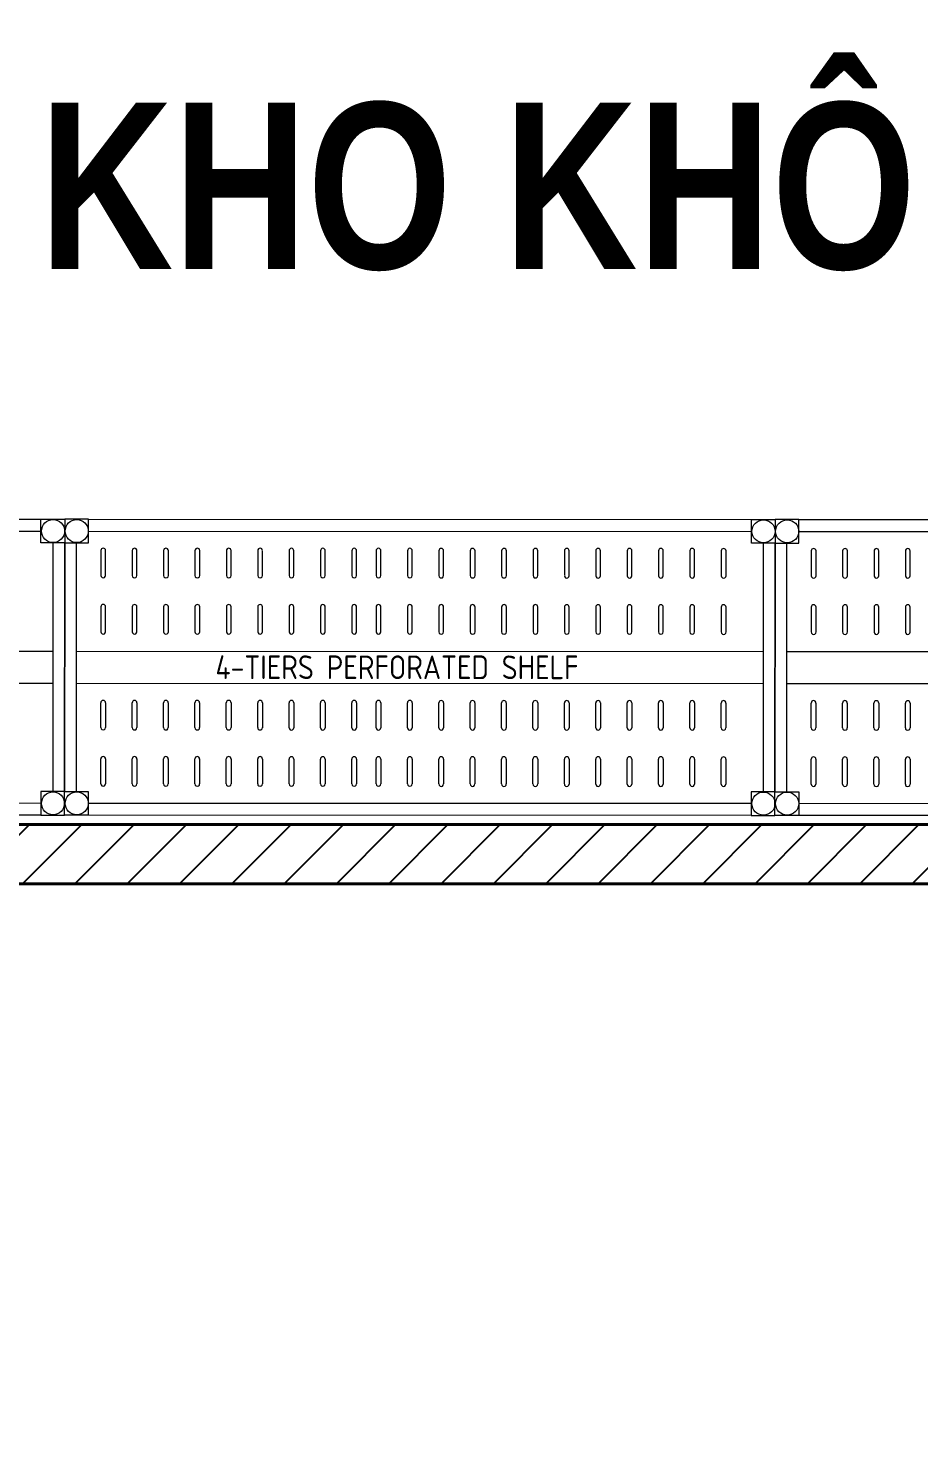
# Model space of a CAD drawing. Header units: millimetres. Extents: x 886808 to 1650903, y -1008069 to 230892.
# Drawn here: x 936336 to 937841, y -353340 to -350954 of the extents above; entities that cross this region are included whole.
import ezdxf

# ---------------------------------------------------------------- set-up
doc = ezdxf.new("R2010")
doc.units = ezdxf.units.MM
doc.linetypes.add('CENTER', pattern=[2, 1.25, -0.25, 0.25, -0.25])
doc.layers.get('0').update_dxf_attribs({"lineweight": 0})
for name, color, linetype, lineweight in [('01- NET TUONG- 242', 242, 'Continuous', 40), ('8l NET TO', 8, 'Continuous', 9), ('HACTH', 8, 'Continuous', 0), ('hatch', 250, 'Continuous', 0), ('I-FURN', 252, 'Continuous', 5), ('net vl', 33, 'Continuous', 5)]:
    doc.layers.add(name, color=color, linetype=linetype, lineweight=lineweight)
doc.layers.add('DS_Hatch', color=8, linetype='Continuous')
doc.styles.add('MtXpl_architxt_shx', font='architxt.shx')
doc.styles.add('Roof Fl type B$0$GHICHUTHUONG', font='arial.ttf', dxfattribs={"width": 0.8})

# ---------------------------------------------------------------- blocks, each defined once
blk = doc.blocks.new('TRUC KHU BEP')
at = {"layer": '8l NET TO', "color": 251, "linetype": 'CENTER', "ltscale": 1000, "true_color": 0x636466, "transparency": 33554636}
blk.add_line((-5729.4, 27100), (13215, 27100), dxfattribs=at)
blk = doc.blocks.new('BO TRI BEP')
at = {"layer": 'DS_Hatch', "transparency": 33554534}
h = blk.add_hatch(dxfattribs=at)
h.set_pattern_fill('ANSI31', color=256, scale=500)
h.set_pattern_definition([(45, (-934988.59, 379499.195), (-44.194174, 44.194174), [])])
h.paths.add_polyline_path([(6079.1, 13806.3), (9930.4, 13806.3), (9930.4, 13697.9), (6079.1, 13697.9)])
h.paths.add_polyline_path([(4269.5, 17522.7), (200.2, 17522.7), (200.2, 17622.7), (4269.5, 17622.7)])
h.paths.add_polyline_path([(4780, 27100), (200.2, 27100), (200.2, 27200), (4780, 27200)])
h.paths.add_polyline_path([(4070.1, 27200), (4170.1, 27200), (4170.1, 27776), (4070.1, 27776)])
h.paths.add_polyline_path([(200.2, 29477), (4070.1, 29477.5), (4070.1, 29377.5), (200.2, 29377)])
h.paths.add_polyline_path([(4070.1, 30277), (4170.1, 30277), (4170.2, 28778), (4070.1, 28778)])
h.paths.add_polyline_path([(4170.2, 31277), (4170.2, 36900), (4070.2, 36900), (4070.2, 31277)])
at = {"layer": '01- NET TUONG- 242', "transparency": 33554636}
blk.add_lwpolyline([(4780, 27100), (200.2, 27100), (200.2, 27200), (4780, 27200)], close=True, dxfattribs=at)
at = {"layer": 'net vl', "ltscale": 300, "transparency": 33554636, "insert": (2106.8, 28277.2), "char_height": 280.709, "width": 3272.741, "attachment_point": 5, "style": 'Roof Fl type B$0$GHICHUTHUONG'}
blk.add_mtext('{\\fArial|b1|i0|c0|p34;KHO KHÔ}', dxfattribs=at)
blk = doc.blocks.new('A$C26DD556D')
at = {"layer": 'hatch', "transparency": 33554636}
for p, q in [((2128.8, 18402.6), (3248.8, 18402.2)), ((3248.8, 18402.2), (3248.8, 18402.2)), ((3248.8, 18402.2), (3288.8, 18402.2)), ((3248.8, 18362.2), (3248.8, 18402.2)), ((3248.8, 18402.2), (3248.8, 18402.2)), ((3248.8, 18402.2), (3288.8, 18402.2)), ((3288.8, 18402.2), (3288.8, 18362.2)), ((3328.8, 18402.2), (3288.8, 18402.2)), ((3288.8, 18402.2), (3288.8, 18362.2)), ((3328.8, 18402.2), (3288.8, 18402.2)), ((3328.8, 18402.2), (4448.8, 18401.7)), ((3328.8, 18402.2), (3328.8, 18402.2)), ((3328.8, 18362.2), (3328.8, 18402.2)), ((3328.8, 18402.2), (3328.8, 18402.2)), ((4448.8, 18401.7), (4448.8, 18401.7)), ((4448.8, 18401.7), (4488.8, 18401.7)), ((4448.8, 18361.7), (4448.8, 18401.7)), ((4448.8, 18401.7), (4448.8, 18401.7)), ((4448.8, 18401.7), (4488.8, 18401.7)), ((4488.8, 18401.7), (4488.8, 18361.7)), ((4528.8, 18401.7), (4488.8, 18401.7)), ((4488.8, 18401.7), (4488.8, 18361.7)), ((4528.8, 18401.7), (4488.8, 18401.7)), ((4528.8, 18401.7), (5648.8, 18401.3)), ((4528.8, 18401.7), (4528.8, 18401.7)), ((4528.8, 18361.7), (4528.8, 18401.7)), ((4528.8, 18401.7), (4528.8, 18401.7)), ((2128.8, 18382.6), (3248.8, 18382.2)), ((3328.8, 18382.2), (4448.8, 18381.7)), ((4528.8, 18381.7), (5648.8, 18381.3)), ((3288.8, 18362.2), (3248.8, 18362.2)), ((3248.8, 18362.2), (3248.8, 18362.2)), ((3268.8, 18362.2), (3268.6, 17942.2)), ((3288.8, 18362.2), (3288.6, 17942.2)), ((3288.6, 17942.2), (3288.8, 18362.2)), ((3288.8, 18362.2), (3328.8, 18362.2)), ((3308.6, 17942.2), (3308.8, 18362.2)), ((3328.8, 18362.2), (3328.8, 18362.2)), ((4488.8, 18361.7), (4448.8, 18361.7)), ((4448.8, 18361.7), (4448.8, 18361.7)), ((4468.8, 18361.7), (4468.6, 17941.7)), ((4488.8, 18361.7), (4488.6, 17941.7)), ((4488.6, 17941.7), (4488.8, 18361.7)), ((4488.8, 18361.7), (4528.8, 18361.7)), ((4508.6, 17941.7), (4508.8, 18361.7)), ((4528.8, 18361.7), (4528.8, 18361.7)), ((3349.9, 18349.2), (3349.9, 18307.2)), ((3357.9, 18307.2), (3357.9, 18349.2)), ((3402.9, 18349.1), (3402.9, 18307.1)), ((3410.9, 18307.1), (3410.9, 18349.1)), ((3455.9, 18349.1), (3455.9, 18307.1)), ((3463.9, 18307.1), (3463.9, 18349.1)), ((3508.9, 18349.1), (3508.9, 18307.1)), ((3516.9, 18307.1), (3516.9, 18349.1)), ((3561.9, 18349.1), (3561.9, 18307.1)), ((3569.9, 18307.1), (3569.9, 18349.1)), ((3614.9, 18349.1), (3614.9, 18307.1)), ((3622.9, 18307), (3622.9, 18349)), ((3667.9, 18349), (3667.9, 18307)), ((3675.9, 18307), (3675.9, 18349)), ((3720.9, 18349), (3720.9, 18307)), ((3728.9, 18307), (3728.9, 18349)), ((3773.9, 18349), (3773.9, 18307)), ((3781.9, 18307), (3781.9, 18349)), ((3814.9, 18349), (3814.9, 18307)), ((3822.9, 18307), (3822.9, 18349)), ((3867.9, 18349), (3867.9, 18307)), ((3875.9, 18307), (3875.9, 18349)), ((3920.9, 18348.9), (3920.9, 18306.9)), ((3928.9, 18306.9), (3928.9, 18348.9)), ((3973.9, 18348.9), (3973.9, 18306.9)), ((3981.9, 18306.9), (3981.9, 18348.9)), ((4026.9, 18348.9), (4026.9, 18306.9)), ((4034.9, 18306.9), (4034.9, 18348.9)), ((4079.9, 18348.9), (4079.9, 18306.9)), ((4087.9, 18306.9), (4087.9, 18348.9)), ((4132.9, 18348.9), (4132.9, 18306.9)), ((4140.9, 18306.8), (4140.9, 18348.8)), ((4185.9, 18348.8), (4185.9, 18306.8)), ((4193.9, 18306.8), (4193.9, 18348.8)), ((4238.9, 18348.8), (4238.9, 18306.8)), ((4246.9, 18306.8), (4246.9, 18348.8)), ((4291.9, 18348.8), (4291.9, 18306.8)), ((4299.9, 18306.8), (4299.9, 18348.8)), ((4344.9, 18348.8), (4344.9, 18306.8)), ((4352.9, 18306.8), (4352.9, 18348.8)), ((4397.9, 18348.7), (4397.9, 18306.7)), ((4405.9, 18306.7), (4405.9, 18348.7)), ((4549.9, 18348.7), (4549.9, 18306.7)), ((4557.9, 18306.7), (4557.9, 18348.7)), ((4602.9, 18348.7), (4602.9, 18306.7)), ((4610.9, 18306.7), (4610.9, 18348.7)), ((4655.9, 18348.6), (4655.9, 18306.6)), ((4663.9, 18306.6), (4663.9, 18348.6)), ((4708.9, 18348.6), (4708.9, 18306.6)), ((4716.9, 18306.6), (4716.9, 18348.6)), ((3349.9, 18254.2), (3349.9, 18212.2)), ((3357.9, 18212.2), (3357.9, 18254.2)), ((3402.9, 18254.1), (3402.9, 18212.1)), ((3410.9, 18212.1), (3410.9, 18254.1)), ((3455.9, 18254.1), (3455.9, 18212.1)), ((3463.9, 18212.1), (3463.9, 18254.1)), ((3508.9, 18254.1), (3508.9, 18212.1)), ((3516.9, 18212.1), (3516.9, 18254.1)), ((3561.9, 18254.1), (3561.9, 18212.1)), ((3569.9, 18212.1), (3569.9, 18254.1)), ((3614.9, 18254.1), (3614.9, 18212.1)), ((3622.9, 18212), (3622.9, 18254)), ((3667.9, 18254), (3667.9, 18212)), ((3675.9, 18212), (3675.9, 18254)), ((3720.9, 18254), (3720.9, 18212)), ((3728.9, 18212), (3728.9, 18254)), ((3773.9, 18254), (3773.9, 18212)), ((3781.9, 18212), (3781.9, 18254)), ((3814.9, 18254), (3814.9, 18212)), ((3822.9, 18212), (3822.9, 18254)), ((3867.9, 18254), (3867.9, 18212)), ((3875.9, 18212), (3875.9, 18254)), ((3920.9, 18253.9), (3920.9, 18211.9)), ((3928.9, 18211.9), (3928.9, 18253.9)), ((3973.9, 18253.9), (3973.9, 18211.9)), ((3981.9, 18211.9), (3981.9, 18253.9)), ((4026.9, 18253.9), (4026.9, 18211.9)), ((4034.9, 18211.9), (4034.9, 18253.9)), ((4079.9, 18253.9), (4079.9, 18211.9)), ((4087.9, 18211.9), (4087.9, 18253.9)), ((4132.9, 18253.9), (4132.9, 18211.9)), ((4140.9, 18211.8), (4140.9, 18253.8)), ((4185.9, 18253.8), (4185.9, 18211.8)), ((4193.9, 18211.8), (4193.9, 18253.8)), ((4238.9, 18253.8), (4238.9, 18211.8)), ((4246.9, 18211.8), (4246.9, 18253.8)), ((4291.9, 18253.8), (4291.9, 18211.8)), ((4299.9, 18211.8), (4299.9, 18253.8)), ((4344.9, 18253.8), (4344.9, 18211.8)), ((4352.9, 18211.8), (4352.9, 18253.8)), ((4397.9, 18253.7), (4397.9, 18211.7)), ((4405.9, 18211.7), (4405.9, 18253.7)), ((4549.9, 18253.7), (4549.9, 18211.7)), ((4557.9, 18211.7), (4557.9, 18253.7)), ((4602.9, 18253.7), (4602.9, 18211.7)), ((4610.9, 18211.7), (4610.9, 18253.7)), ((4655.9, 18253.6), (4655.9, 18211.6)), ((4663.9, 18211.6), (4663.9, 18253.6)), ((4708.9, 18253.6), (4708.9, 18211.6)), ((4716.9, 18211.6), (4716.9, 18253.6)), ((2108.7, 18179.6), (3268.7, 18179.2)), ((3268.7, 18179.2), (3268.7, 18125.2)), ((3308.7, 18179.2), (4468.7, 18178.7)), ((3308.7, 18125.2), (3308.7, 18179.2)), ((4468.7, 18178.7), (4468.7, 18124.7)), ((4508.7, 18178.7), (5668.7, 18178.3)), ((4508.7, 18124.7), (4508.7, 18178.7)), ((2108.7, 18125.6), (3268.7, 18125.2)), ((3308.7, 18125.2), (4468.7, 18124.7)), ((4508.7, 18124.7), (5668.7, 18124.3)), ((3349.8, 18050.2), (3349.8, 18092.2)), ((3357.8, 18092.2), (3357.8, 18050.2)), ((3402.8, 18050.1), (3402.8, 18092.1)), ((3410.8, 18092.1), (3410.8, 18050.1)), ((3455.8, 18050.1), (3455.8, 18092.1)), ((3463.8, 18092.1), (3463.8, 18050.1)), ((3508.8, 18050.1), (3508.8, 18092.1)), ((3516.8, 18092.1), (3516.8, 18050.1)), ((3561.8, 18050.1), (3561.8, 18092.1)), ((3569.8, 18092.1), (3569.8, 18050.1)), ((3614.8, 18050.1), (3614.8, 18092.1)), ((3622.8, 18092), (3622.8, 18050)), ((3667.8, 18050), (3667.8, 18092)), ((3675.8, 18092), (3675.8, 18050)), ((3720.8, 18050), (3720.8, 18092)), ((3728.8, 18092), (3728.8, 18050)), ((3773.8, 18050), (3773.8, 18092)), ((3781.8, 18092), (3781.8, 18050)), ((3814.8, 18050), (3814.8, 18092)), ((3822.8, 18092), (3822.8, 18050)), ((3867.8, 18050), (3867.8, 18092)), ((3875.8, 18092), (3875.8, 18050)), ((3920.8, 18049.9), (3920.8, 18091.9)), ((3928.8, 18091.9), (3928.8, 18049.9)), ((3973.8, 18049.9), (3973.8, 18091.9)), ((3981.8, 18091.9), (3981.8, 18049.9)), ((4026.8, 18049.9), (4026.8, 18091.9)), ((4034.8, 18091.9), (4034.8, 18049.9)), ((4079.8, 18049.9), (4079.8, 18091.9)), ((4087.8, 18091.9), (4087.8, 18049.9)), ((4132.8, 18049.9), (4132.8, 18091.9)), ((4140.8, 18091.8), (4140.8, 18049.8)), ((4185.8, 18049.8), (4185.8, 18091.8)), ((4193.8, 18091.8), (4193.8, 18049.8)), ((4238.8, 18049.8), (4238.8, 18091.8)), ((4246.8, 18091.8), (4246.8, 18049.8)), ((4291.8, 18049.8), (4291.8, 18091.8)), ((4299.8, 18091.8), (4299.8, 18049.8)), ((4344.8, 18049.8), (4344.8, 18091.8)), ((4352.8, 18091.8), (4352.8, 18049.8)), ((4397.8, 18049.7), (4397.8, 18091.7)), ((4405.8, 18091.7), (4405.8, 18049.7)), ((4549.8, 18049.7), (4549.8, 18091.7)), ((4557.8, 18091.7), (4557.8, 18049.7)), ((4602.8, 18049.7), (4602.8, 18091.7)), ((4610.8, 18091.7), (4610.8, 18049.7)), ((4655.8, 18049.6), (4655.8, 18091.6)), ((4663.8, 18091.6), (4663.8, 18049.6)), ((4708.8, 18049.6), (4708.8, 18091.6)), ((4716.8, 18091.6), (4716.8, 18049.6)), ((3349.8, 17955.2), (3349.8, 17997.2)), ((3357.8, 17997.2), (3357.8, 17955.2)), ((3402.8, 17955.1), (3402.8, 17997.1)), ((3410.8, 17997.1), (3410.8, 17955.1)), ((3455.8, 17955.1), (3455.8, 17997.1)), ((3463.8, 17997.1), (3463.8, 17955.1)), ((3508.8, 17955.1), (3508.8, 17997.1)), ((3516.8, 17997.1), (3516.8, 17955.1)), ((3561.8, 17955.1), (3561.8, 17997.1)), ((3569.8, 17997.1), (3569.8, 17955.1)), ((3614.8, 17955.1), (3614.8, 17997.1)), ((3622.8, 17997), (3622.8, 17955)), ((3667.8, 17955), (3667.8, 17997)), ((3675.8, 17997), (3675.8, 17955)), ((3720.8, 17955), (3720.8, 17997)), ((3728.8, 17997), (3728.8, 17955)), ((3773.8, 17955), (3773.8, 17997)), ((3781.8, 17997), (3781.8, 17955)), ((3814.8, 17955), (3814.8, 17997)), ((3822.8, 17997), (3822.8, 17955)), ((3867.8, 17955), (3867.8, 17997)), ((3875.8, 17997), (3875.8, 17955)), ((3920.8, 17954.9), (3920.8, 17996.9)), ((3928.8, 17996.9), (3928.8, 17954.9)), ((3973.8, 17954.9), (3973.8, 17996.9)), ((3981.8, 17996.9), (3981.8, 17954.9)), ((4026.8, 17954.9), (4026.8, 17996.9)), ((4034.8, 17996.9), (4034.8, 17954.9)), ((4079.8, 17954.9), (4079.8, 17996.9)), ((4087.8, 17996.9), (4087.8, 17954.9)), ((4132.8, 17954.9), (4132.8, 17996.9)), ((4140.8, 17996.8), (4140.8, 17954.8)), ((4185.8, 17954.8), (4185.8, 17996.8)), ((4193.8, 17996.8), (4193.8, 17954.8)), ((4238.8, 17954.8), (4238.8, 17996.8)), ((4246.8, 17996.8), (4246.8, 17954.8)), ((4291.8, 17954.8), (4291.8, 17996.8)), ((4299.8, 17996.8), (4299.8, 17954.8)), ((4344.8, 17954.8), (4344.8, 17996.8)), ((4352.8, 17996.8), (4352.8, 17954.8)), ((4397.8, 17954.7), (4397.8, 17996.7)), ((4405.8, 17996.7), (4405.8, 17954.7)), ((4549.8, 17954.7), (4549.8, 17996.7)), ((4557.8, 17996.7), (4557.8, 17954.7)), ((4602.8, 17954.7), (4602.8, 17996.7)), ((4610.8, 17996.7), (4610.8, 17954.7)), ((4655.8, 17954.6), (4655.8, 17996.6)), ((4663.8, 17996.6), (4663.8, 17954.6)), ((4708.8, 17954.6), (4708.8, 17996.6)), ((4716.8, 17996.6), (4716.8, 17954.6)), ((3248.6, 17922.2), (2128.6, 17922.6)), ((3248.6, 17942.2), (3248.6, 17902.2)), ((3288.6, 17942.2), (3248.6, 17942.2)), ((3248.6, 17942.2), (3248.6, 17942.2)), ((3248.6, 17942.2), (3248.6, 17942.2)), ((3248.6, 17942.2), (3248.6, 17902.2)), ((3288.6, 17902.2), (3288.6, 17942.2)), ((3288.6, 17902.2), (3288.6, 17942.2)), ((3288.6, 17942.2), (3328.6, 17942.2)), ((3328.6, 17942.2), (3328.6, 17902.2)), ((3328.6, 17942.2), (3328.6, 17942.2)), ((3328.6, 17942.2), (3328.6, 17942.2)), ((3328.6, 17942.2), (3328.6, 17902.2)), ((4448.6, 17921.7), (3328.6, 17922.2)), ((4448.6, 17941.7), (4448.6, 17901.7)), ((4488.6, 17941.7), (4448.6, 17941.7)), ((4448.6, 17941.7), (4448.6, 17941.7)), ((4448.6, 17941.7), (4448.6, 17941.7)), ((4448.6, 17941.7), (4448.6, 17901.7)), ((4488.6, 17901.7), (4488.6, 17941.7)), ((4488.6, 17901.7), (4488.6, 17941.7)), ((4488.6, 17941.7), (4528.6, 17941.7)), ((4528.6, 17941.7), (4528.6, 17901.7)), ((4528.6, 17941.7), (4528.6, 17941.7)), ((4528.6, 17941.7), (4528.6, 17941.7)), ((4528.6, 17941.7), (4528.6, 17901.7)), ((5648.6, 17921.3), (4528.6, 17921.7)), ((3248.6, 17902.2), (2128.6, 17902.6)), ((3248.6, 17902.2), (3288.6, 17902.2)), ((3248.6, 17902.2), (3288.6, 17902.2)), ((3328.6, 17902.2), (3288.6, 17902.2)), ((3328.6, 17902.2), (3288.6, 17902.2)), ((4448.6, 17901.7), (3328.6, 17902.2)), ((4448.6, 17901.7), (4488.6, 17901.7)), ((4448.6, 17901.7), (4488.6, 17901.7)), ((4528.6, 17901.7), (4488.6, 17901.7)), ((4528.6, 17901.7), (4488.6, 17901.7)), ((5648.6, 17901.3), (4528.6, 17901.7))]:
    blk.add_line(p, q, dxfattribs=at)
for centre in [(3269.2, 18382.2), (3309.2, 18382.2), (4469.2, 18381.7), (4509.2, 18381.7), (3269.1, 17922.2), (3309.1, 17922.2), (4469.1, 17921.7), (4509.1, 17921.7)]:
    blk.add_circle(centre, 19.5, dxfattribs=at)
for centre, start, end in [((3353.9, 18349.2), 359.9777, 179.9777), ((3406.9, 18349.1), 359.9777, 179.9777), ((3459.9, 18349.1), 359.9777, 179.9777), ((3512.9, 18349.1), 359.9777, 179.9777), ((3565.9, 18349.1), 359.9777, 179.9777), ((3618.9, 18349.1), 359.9777, 179.9777), ((3671.9, 18349), 359.9777, 179.9777), ((3724.9, 18349), 359.9777, 179.9777), ((3777.9, 18349), 359.9777, 179.9777), ((3818.9, 18349), 359.9777, 179.9777), ((3871.9, 18349), 359.9777, 179.9777), ((3924.9, 18348.9), 359.9777, 179.9777), ((3977.9, 18348.9), 359.9777, 179.9777), ((4030.9, 18348.9), 359.9777, 179.9777), ((4083.9, 18348.9), 359.9777, 179.9777), ((4136.9, 18348.8), 359.9777, 179.9777), ((4189.9, 18348.8), 359.9777, 179.9777), ((4242.9, 18348.8), 359.9777, 179.9777), ((4295.9, 18348.8), 359.9777, 179.9777), ((4348.9, 18348.8), 359.9777, 179.9777), ((4401.9, 18348.7), 359.9777, 179.9777), ((4553.9, 18348.7), 359.9777, 179.9777), ((4606.9, 18348.7), 359.9777, 179.9777), ((4659.9, 18348.6), 359.9777, 179.9777), ((4712.9, 18348.6), 359.9777, 179.9777), ((3353.9, 18307.2), 179.9777, 359.9777), ((3406.9, 18307.1), 179.9777, 359.9777), ((3459.9, 18307.1), 179.9777, 359.9777), ((3512.9, 18307.1), 179.9777, 359.9777), ((3565.9, 18307.1), 179.9777, 359.9777), ((3618.9, 18307.1), 179.9777, 359.9777), ((3671.9, 18307), 179.9777, 359.9777), ((3724.9, 18307), 179.9777, 359.9777), ((3777.9, 18307), 179.9777, 359.9777), ((3818.9, 18307), 179.9777, 359.9777), ((3871.9, 18307), 179.9777, 359.9777), ((3924.9, 18306.9), 179.9777, 359.9777), ((3977.9, 18306.9), 179.9777, 359.9777), ((4030.9, 18306.9), 179.9777, 359.9777), ((4083.9, 18306.9), 179.9777, 359.9777), ((4136.9, 18306.8), 179.9777, 359.9777), ((4189.9, 18306.8), 179.9777, 359.9777), ((4242.9, 18306.8), 179.9777, 359.9777), ((4295.9, 18306.8), 179.9777, 359.9777), ((4348.9, 18306.8), 179.9777, 359.9777), ((4401.9, 18306.7), 179.9777, 359.9777), ((4553.9, 18306.7), 179.9777, 359.9777), ((4606.9, 18306.7), 179.9777, 359.9777), ((4659.9, 18306.6), 179.9777, 359.9777), ((4712.9, 18306.6), 179.9777, 359.9777), ((3353.9, 18254.2), 359.9777, 179.9777), ((3406.9, 18254.1), 359.9777, 179.9777), ((3459.9, 18254.1), 359.9777, 179.9777), ((3512.9, 18254.1), 359.9777, 179.9777), ((3565.9, 18254.1), 359.9777, 179.9777), ((3618.9, 18254.1), 359.9777, 179.9777), ((3671.9, 18254), 359.9777, 179.9777), ((3724.9, 18254), 359.9777, 179.9777), ((3777.9, 18254), 359.9777, 179.9777), ((3818.9, 18254), 359.9777, 179.9777), ((3871.9, 18254), 359.9777, 179.9777), ((3924.9, 18253.9), 359.9777, 179.9777), ((3977.9, 18253.9), 359.9777, 179.9777), ((4030.9, 18253.9), 359.9777, 179.9777), ((4083.9, 18253.9), 359.9777, 179.9777), ((4136.9, 18253.8), 359.9777, 179.9777), ((4189.9, 18253.8), 359.9777, 179.9777), ((4242.9, 18253.8), 359.9777, 179.9777), ((4295.9, 18253.8), 359.9777, 179.9777), ((4348.9, 18253.8), 359.9777, 179.9777), ((4401.9, 18253.7), 359.9777, 179.9777), ((4553.9, 18253.7), 359.9777, 179.9777), ((4606.9, 18253.7), 359.9777, 179.9777), ((4659.9, 18253.6), 359.9777, 179.9777), ((4712.9, 18253.6), 359.9777, 179.9777), ((3353.9, 18212.2), 179.9777, 359.9777), ((3406.9, 18212.1), 179.9777, 359.9777), ((3459.9, 18212.1), 179.9777, 359.9777), ((3512.9, 18212.1), 179.9777, 359.9777), ((3565.9, 18212.1), 179.9777, 359.9777), ((3618.9, 18212.1), 179.9777, 359.9777), ((3671.9, 18212), 179.9777, 359.9777), ((3724.9, 18212), 179.9777, 359.9777), ((3777.9, 18212), 179.9777, 359.9777), ((3818.9, 18212), 179.9777, 359.9777), ((3871.9, 18212), 179.9777, 359.9777), ((3924.9, 18211.9), 179.9777, 359.9777), ((3977.9, 18211.9), 179.9777, 359.9777), ((4030.9, 18211.9), 179.9777, 359.9777), ((4083.9, 18211.9), 179.9777, 359.9777), ((4136.9, 18211.8), 179.9777, 359.9777), ((4189.9, 18211.8), 179.9777, 359.9777), ((4242.9, 18211.8), 179.9777, 359.9777), ((4295.9, 18211.8), 179.9777, 359.9777), ((4348.9, 18211.8), 179.9777, 359.9777), ((4401.9, 18211.7), 179.9777, 359.9777), ((4553.9, 18211.7), 179.9777, 359.9777), ((4606.9, 18211.7), 179.9777, 359.9777), ((4659.9, 18211.6), 179.9777, 359.9777), ((4712.9, 18211.6), 179.9777, 359.9777), ((3353.8, 18092.2), 359.9777, 179.9777), ((3406.8, 18092.1), 359.9777, 179.9777), ((3459.8, 18092.1), 359.9777, 179.9777), ((3512.8, 18092.1), 359.9777, 179.9777), ((3565.8, 18092.1), 359.9777, 179.9777), ((3618.8, 18092.1), 359.9777, 179.9777), ((3671.8, 18092), 359.9777, 179.9777), ((3724.8, 18092), 359.9777, 179.9777), ((3777.8, 18092), 359.9777, 179.9777), ((3818.8, 18092), 359.9777, 179.9777), ((3871.8, 18092), 359.9777, 179.9777), ((3924.8, 18091.9), 359.9777, 179.9777), ((3977.8, 18091.9), 359.9777, 179.9777), ((4030.8, 18091.9), 359.9777, 179.9777), ((4083.8, 18091.9), 359.9777, 179.9777), ((4136.8, 18091.8), 359.9777, 179.9777), ((4189.8, 18091.8), 359.9777, 179.9777), ((4242.8, 18091.8), 359.9777, 179.9777), ((4295.8, 18091.8), 359.9777, 179.9777), ((4348.8, 18091.8), 359.9777, 179.9777), ((4401.8, 18091.7), 359.9777, 179.9777), ((4553.8, 18091.7), 359.9777, 179.9777), ((4606.8, 18091.7), 359.9777, 179.9777), ((4659.8, 18091.6), 359.9777, 179.9777), ((4712.8, 18091.6), 359.9777, 179.9777), ((3353.8, 18050.2), 179.9777, 359.9777), ((3406.8, 18050.1), 179.9777, 359.9777), ((3459.8, 18050.1), 179.9777, 359.9777), ((3512.8, 18050.1), 179.9777, 359.9777), ((3565.8, 18050.1), 179.9777, 359.9777), ((3618.8, 18050.1), 179.9777, 359.9777), ((3671.8, 18050), 179.9777, 359.9777), ((3724.8, 18050), 179.9777, 359.9777), ((3777.8, 18050), 179.9777, 359.9777), ((3818.8, 18050), 179.9777, 359.9777), ((3871.8, 18050), 179.9777, 359.9777), ((3924.8, 18049.9), 179.9777, 359.9777), ((3977.8, 18049.9), 179.9777, 359.9777), ((4030.8, 18049.9), 179.9777, 359.9777), ((4083.8, 18049.9), 179.9777, 359.9777), ((4136.8, 18049.8), 179.9777, 359.9777), ((4189.8, 18049.8), 179.9777, 359.9777), ((4242.8, 18049.8), 179.9777, 359.9777), ((4295.8, 18049.8), 179.9777, 359.9777), ((4348.8, 18049.8), 179.9777, 359.9777), ((4401.8, 18049.7), 179.9777, 359.9777), ((4553.8, 18049.7), 179.9777, 359.9777), ((4606.8, 18049.7), 179.9777, 359.9777), ((4659.8, 18049.6), 179.9777, 359.9777), ((4712.8, 18049.6), 179.9777, 359.9777), ((3353.8, 17997.2), 359.9777, 179.9777), ((3406.8, 17997.1), 359.9777, 179.9777), ((3459.8, 17997.1), 359.9777, 179.9777), ((3512.8, 17997.1), 359.9777, 179.9777), ((3565.8, 17997.1), 359.9777, 179.9777), ((3618.8, 17997.1), 359.9777, 179.9777), ((3671.8, 17997), 359.9777, 179.9777), ((3724.8, 17997), 359.9777, 179.9777), ((3777.8, 17997), 359.9777, 179.9777), ((3818.8, 17997), 359.9777, 179.9777), ((3871.8, 17997), 359.9777, 179.9777), ((3924.8, 17996.9), 359.9777, 179.9777), ((3977.8, 17996.9), 359.9777, 179.9777), ((4030.8, 17996.9), 359.9777, 179.9777), ((4083.8, 17996.9), 359.9777, 179.9777), ((4136.8, 17996.8), 359.9777, 179.9777), ((4189.8, 17996.8), 359.9777, 179.9777), ((4242.8, 17996.8), 359.9777, 179.9777), ((4295.8, 17996.8), 359.9777, 179.9777), ((4348.8, 17996.8), 359.9777, 179.9777), ((4401.8, 17996.7), 359.9777, 179.9777), ((4553.8, 17996.7), 359.9777, 179.9777), ((4606.8, 17996.7), 359.9777, 179.9777), ((4659.8, 17996.6), 359.9777, 179.9777), ((4712.8, 17996.6), 359.9777, 179.9777), ((3353.8, 17955.2), 179.9777, 359.9777), ((3406.8, 17955.1), 179.9777, 359.9777), ((3459.8, 17955.1), 179.9777, 359.9777), ((3512.8, 17955.1), 179.9777, 359.9777), ((3565.8, 17955.1), 179.9777, 359.9777), ((3618.8, 17955.1), 179.9777, 359.9777), ((3671.8, 17955), 179.9777, 359.9777), ((3724.8, 17955), 179.9777, 359.9777), ((3777.8, 17955), 179.9777, 359.9777), ((3818.8, 17955), 179.9777, 359.9777), ((3871.8, 17955), 179.9777, 359.9777), ((3924.8, 17954.9), 179.9777, 359.9777), ((3977.8, 17954.9), 179.9777, 359.9777), ((4030.8, 17954.9), 179.9777, 359.9777), ((4083.8, 17954.9), 179.9777, 359.9777), ((4136.8, 17954.8), 179.9777, 359.9777), ((4189.8, 17954.8), 179.9777, 359.9777), ((4242.8, 17954.8), 179.9777, 359.9777), ((4295.8, 17954.8), 179.9777, 359.9777), ((4348.8, 17954.8), 179.9777, 359.9777), ((4401.8, 17954.7), 179.9777, 359.9777), ((4553.8, 17954.7), 179.9777, 359.9777), ((4606.8, 17954.7), 179.9777, 359.9777), ((4659.8, 17954.6), 179.9777, 359.9777), ((4712.8, 17954.6), 179.9777, 359.9777)]:
    blk.add_arc(centre, 4, start, end, dxfattribs=at)
at = {"layer": 'hatch', "transparency": 33554636, "style": 'MtXpl_architxt_shx'}
blk.add_text('4-TIERS PERFORATED SHELF', height=40, rotation=359.9749, dxfattribs=at).set_placement((3543.5, 18132.2))

msp = doc.modelspace()

# ---------------------------------------------------------------- block references
at = {"transparency": 33554636}
msp.add_blockref('TRUC KHU BEP', (934918.6, -379499.2), dxfattribs=at)
at = {"layer": 'HACTH', "color": 252, "lineweight": -2, "true_color": 0x939598, "transparency": 33554636}
msp.add_blockref('BO TRI BEP', (934988.6, -379499.2), dxfattribs=at)
at = {"layer": 'I-FURN', "transparency": 33554636}
msp.add_blockref('A$C26DD556D', (933109.1, -370185.5), dxfattribs=at)

doc.saveas('drawing.dxf')
